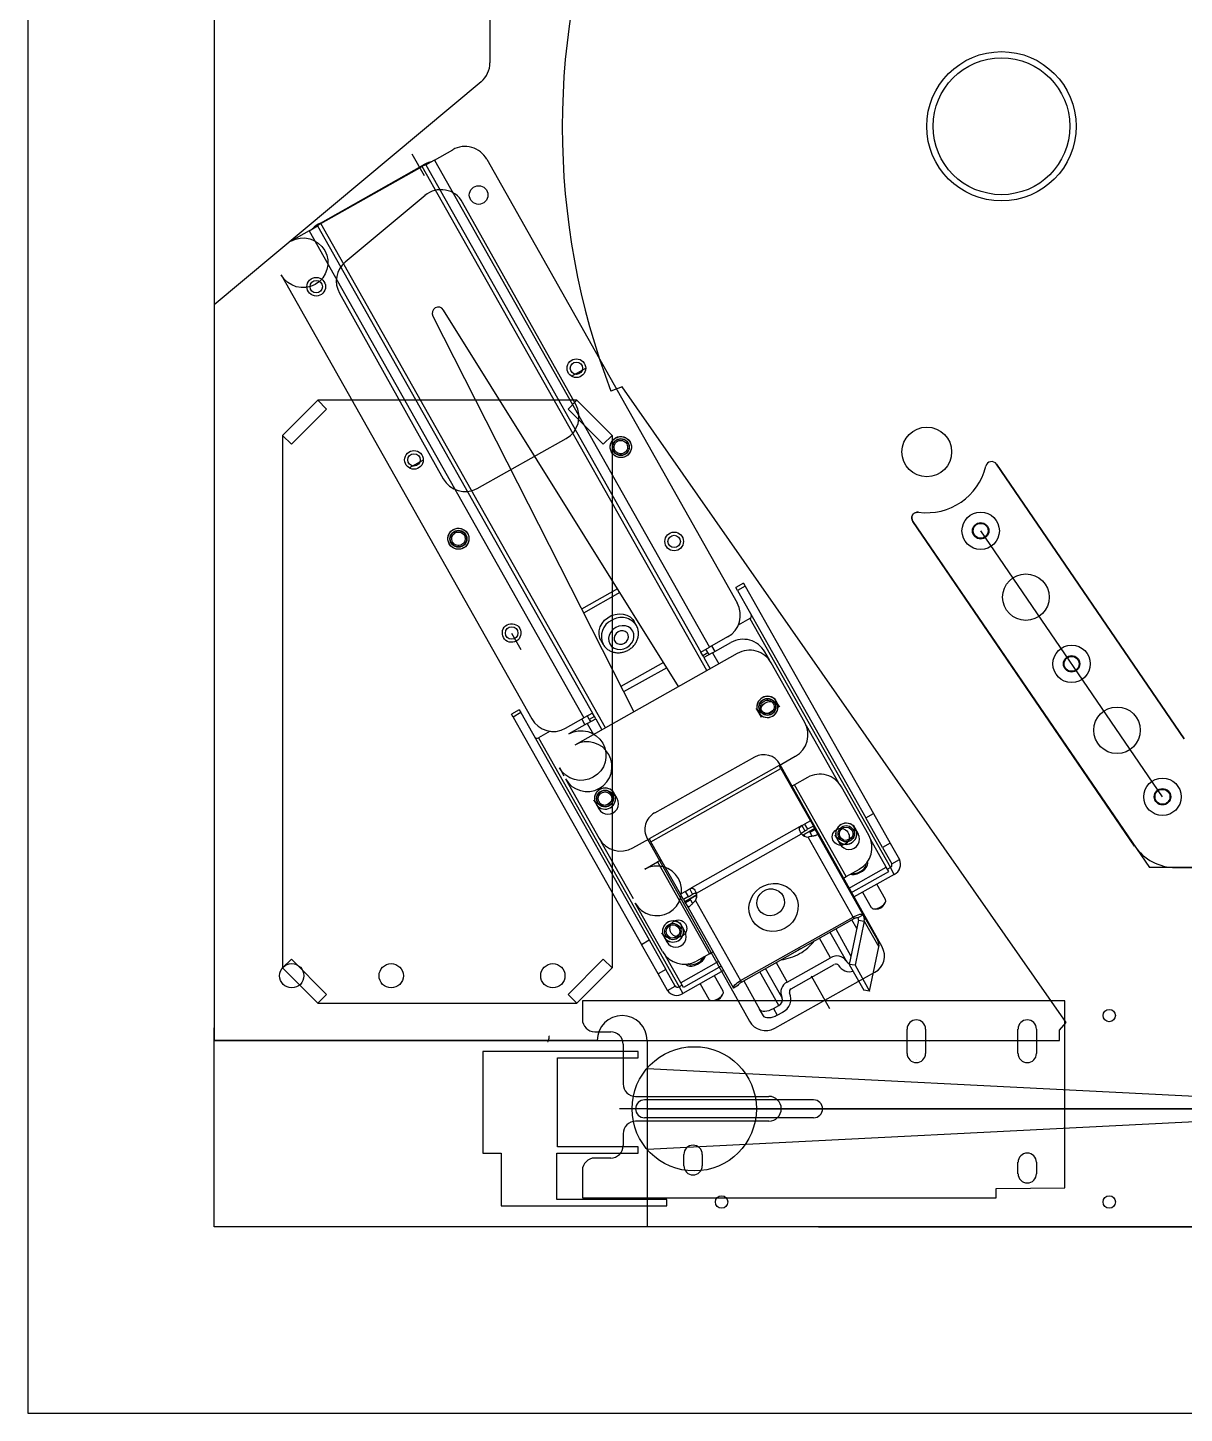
# Model space of a CAD drawing. Extents: x 187 to 247, y 518 to 542.
# Drawn here: x 187 to 198.63, y 518 to 531.93 of the extents above; entities that cross this region are included whole.
import ezdxf

# ---------------------------------------------------------------- set-up
doc = ezdxf.new("R2010")
doc.units = 0
doc.header["$MEASUREMENT"] = 0
for name, color, linetype in [('0_WOOD', 5, 'CONTINUOUS'), ('1_250BIT_500DEP', 5, 'CONTINUOUS'), ('2_250BIT_250DEP', 3, 'CONTINUOUS'), ('3_250BIT_500TAB', 5, 'CONTINUOUS'), ('6_125BIT_500DEP', 5, 'CONTINUOUS'), ('7_VCARVE_BIT', 5, 'CONTINUOUS'), ('7A_1250BALL', 5, 'CONTINUOUS'), ('8_250BIT_500OUTLINE', 5, 'CONTINUOUS'), ('CONSTRUCTION', 7, 'CONTINUOUS'), ('DF_COMP', 4, 'CONTINUOUS'), ('PLASTICS', 37, 'CONTINUOUS')]:
    doc.layers.add(name, color=color, linetype=linetype)

msp = doc.modelspace()

# ---------------------------------------------------------------- linework, layer by layer
at = {"layer": '0_WOOD', "color": 5, "linetype": 'CONTINUOUS'}
for p, q in [((187, 542), (187, 518)), ((187, 518), (247, 518))]:
    msp.add_line(p, q, dxfattribs=at)
at = {"layer": '1_250BIT_500DEP', "color": 5, "linetype": 'CONTINUOUS'}
for centre, radius in [((196.791, 530.943), 0.688), ((196.04, 527.668), 0.25), ((197.037, 526.208), 0.234), ((197.953, 524.869), 0.234)]:
    msp.add_circle(centre, radius, dxfattribs=at)
at = {"layer": '2_250BIT_250DEP', "color": 3, "linetype": 'CONTINUOUS'}
msp.add_circle((196.791, 530.943), 0.751, dxfattribs=at)
at = {"layer": '3_250BIT_500TAB', "color": 5, "linetype": 'CONTINUOUS'}
for p, q in [((190.995, 530.248), (190.193, 529.578)), ((192.511, 528.144), (191.373, 530.178)), ((190.135, 529.264), (191.178, 527.398)), ((191.518, 527.302), (192.415, 527.803)), ((194.308, 524.6), (193.301, 524.037)), ((195.591, 522.69), (194.564, 524.528)), ((193.229, 523.782), (194.256, 521.944)), ((194.512, 521.872), (195.519, 522.435))]:
    msp.add_line(p, q, dxfattribs=at)
for centre, radius, start, end in [((191.155, 530.056), 0.25, 29.2092, 129.8896), ((190.353, 529.386), 0.25, 129.8896, -150.7908), ((192.293, 528.022), 0.25, -60.7908, 29.2092), ((191.396, 527.52), 0.25, -150.7908, -60.7908), ((194.4, 524.436), 0.188, 29.2093, 119.2093), ((193.393, 523.873), 0.188, 119.2093, -150.7907), ((195.427, 522.599), 0.188, -60.7907, 29.2093), ((194.42, 522.036), 0.188, -150.7907, -60.7907)]:
    msp.add_arc(centre, radius, start, end, dxfattribs=at)
at = {"layer": '6_125BIT_500DEP', "color": 5, "linetype": 'CONTINUOUS'}
for p, q in [((194.902, 521.152), (193.202, 521.152)), ((194.902, 520.972), (193.202, 520.972))]:
    msp.add_line(p, q, dxfattribs=at)
for centre, radius in [((192.964, 527.717), 0.085), ((191.331, 526.795), 0.085), ((196.582, 526.875), 0.0825), ((197.496, 525.537), 0.0825), ((194.438, 525.104), 0.085), ((192.805, 524.182), 0.085), ((198.41, 524.2), 0.0825), ((195.175, 523.797), 0.085), ((193.542, 522.876), 0.085), ((189.655, 522.4), 0.122), ((190.655, 522.4), 0.122), ((192.28, 522.4), 0.122)]:
    msp.add_circle(centre, radius, dxfattribs=at)
for centre, start, end in [((193.202, 521.062), 90, -90), ((194.902, 521.062), -90, 90)]:
    msp.add_arc(centre, 0.09, start, end, dxfattribs=at)
at = {"layer": '7_VCARVE_BIT', "color": 5, "linetype": 'CONTINUOUS'}
for centre in [(189.901, 529.33), (192.517, 528.51), (190.884, 527.588), (193.5, 526.768), (191.866, 525.847), (197.875, 522), (193.977, 520.125), (197.875, 520.125)]:
    msp.add_circle(centre, 0.0625, dxfattribs=at)
at = {"layer": '7A_1250BALL', "color": 5, "linetype": 'CONTINUOUS'}
for p in [(193.227, 521.468), (193.227, 521.062), (193.227, 520.656)]:
    msp.add_line(p, (201.227, 521.062), dxfattribs=at)
msp.add_circle((193.702, 521.062), 0.625, dxfattribs=at)
at = {"layer": '8_250BIT_500OUTLINE', "color": 5, "linetype": 'CONTINUOUS'}
for p, q in [((191.648, 535.017), (191.648, 531.583)), ((191.559, 531.391), (188.875, 529.148)), ((188.875, 529.148), (188.875, 521.75)), ((192.727, 521.75), (188.875, 521.75)), ((193.227, 521.75), (193.227, 519.875)), ((234.875, 519.875), (193.227, 519.875))]:
    msp.add_line(p, q, dxfattribs=at)
for centre, start, end in [((191.398, 531.583), -50.1104, 0), ((192.977, 521.75), 0, 180)]:
    msp.add_arc(centre, 0.25, start, end, dxfattribs=at)
at = {"layer": 'CONSTRUCTION', "color": 7, "linetype": 'CONTINUOUS'}
for p, q in [((188.875, 540.125), (188.875, 521.75)), ((192.977, 528.322), (192.864, 528.278)), ((197.443, 521.93), (192.977, 528.322)), ((189.916, 528.188), (189.562, 527.834)), ((192.521, 528.188), (189.916, 528.188)), ((190.004, 528.099), (189.916, 528.188)), ((192.521, 528.188), (192.433, 528.099)), ((192.875, 527.834), (192.521, 528.188)), ((189.651, 527.746), (190.004, 528.099)), ((192.433, 528.099), (192.787, 527.746)), ((189.562, 527.834), (189.562, 522.479)), ((189.562, 527.834), (189.651, 527.746)), ((192.787, 527.746), (192.875, 527.834)), ((192.875, 527.834), (192.875, 522.479)), ((189.651, 522.567), (189.562, 522.479)), ((190.004, 522.213), (189.651, 522.567)), ((192.787, 522.567), (192.433, 522.213)), ((192.875, 522.479), (192.787, 522.567)), ((189.562, 522.479), (189.916, 522.125)), ((192.521, 522.125), (192.875, 522.479)), ((189.916, 522.125), (190.004, 522.213)), ((192.433, 522.213), (192.521, 522.125)), ((189.916, 522.125), (192.521, 522.125)), ((197.375, 521.853), (197.443, 521.93)), ((197.375, 521.75), (197.375, 521.853)), ((188.875, 521.75), (197.375, 521.75))]:
    msp.add_line(p, q, dxfattribs=at)
msp.add_arc((199.848, 530.938), 7.473, 159.155, -159.155, dxfattribs=at)
at = {"layer": 'DF_COMP', "color": 4, "linetype": 'CONTINUOUS'}
for p, q in [((190.991, 530.445), (190.867, 530.662)), ((191.09, 530.604), (191.274, 530.708)), ((189.944, 529.97), (190.964, 530.545)), ((189.947, 529.964), (190.967, 530.54)), ((190.967, 530.54), (190.964, 530.545)), ((193.828, 525.469), (190.967, 530.54)), ((191.09, 530.604), (191.004, 530.555)), ((191.004, 530.555), (191.056, 530.585)), ((191.004, 530.555), (191.004, 530.555)), ((191.004, 530.555), (193.768, 525.656)), ((191.056, 530.585), (191.056, 530.585)), ((191.09, 530.604), (193.854, 525.705)), ((191.615, 530.613), (194.133, 526.149)), ((189.829, 529.892), (189.915, 529.941)), ((189.915, 529.941), (189.863, 529.912)), ((189.915, 529.941), (189.915, 529.941)), ((189.915, 529.941), (192.679, 525.042)), ((189.947, 529.964), (189.944, 529.97)), ((192.808, 524.893), (189.947, 529.964)), ((189.829, 529.892), (189.645, 529.789)), ((189.829, 529.892), (192.593, 524.993)), ((189.863, 529.912), (189.863, 529.912)), ((189.55, 529.448), (192.069, 524.985)), ((191.073, 529.034), (193.093, 525.054)), ((193.544, 525.308), (191.182, 529.095)), ((192.468, 528.43), (192.611, 528.51)), ((190.835, 527.509), (190.978, 527.589)), ((194.198, 526.348), (194.12, 526.304)), ((194.215, 526.319), (194.136, 526.275)), ((194.198, 526.348), (194.215, 526.319)), ((194.215, 526.319), (195.505, 524.033)), ((192.93, 526.291), (192.569, 526.087)), ((192.954, 526.253), (192.589, 526.047)), ((194.136, 526.275), (194.12, 526.304)), ((194.136, 526.275), (195.426, 523.989)), ((192.868, 526.022), (192.907, 526.035)), ((192.907, 526.035), (192.947, 526.04)), ((192.947, 526.04), (192.987, 526.038)), ((192.987, 526.038), (193.024, 526.027)), ((192.747, 525.87), (192.756, 525.908)), ((192.756, 525.908), (192.775, 525.943)), ((192.775, 525.943), (192.8, 525.975)), ((192.8, 525.975), (192.832, 526.001)), ((192.832, 526.001), (192.868, 526.022)), ((192.912, 525.902), (192.884, 525.882)), ((192.944, 525.915), (192.912, 525.902)), ((192.977, 525.921), (192.944, 525.915)), ((193.01, 525.919), (192.977, 525.921)), ((193.04, 525.908), (193.01, 525.919)), ((193.024, 526.027), (193.057, 526.009)), ((193.065, 525.891), (193.04, 525.908)), ((193.057, 526.009), (193.083, 525.984)), ((193.083, 525.984), (193.099, 525.962)), ((193.121, 525.923), (193.099, 525.961)), ((194.262, 525.992), (194.144, 525.925)), ((194.262, 525.992), (195.674, 523.488)), ((191.866, 525.846), (191.958, 525.683)), ((192.745, 525.833), (192.747, 525.87)), ((192.753, 525.797), (192.745, 525.833)), ((192.764, 525.773), (192.753, 525.797)), ((192.764, 525.772), (192.786, 525.733)), ((192.847, 525.827), (192.84, 525.795)), ((192.84, 525.795), (192.842, 525.765)), ((192.842, 525.765), (192.853, 525.737)), ((192.862, 525.856), (192.847, 525.827)), ((192.884, 525.882), (192.862, 525.856)), ((192.902, 525.822), (192.896, 525.798)), ((192.896, 525.798), (192.898, 525.775)), ((192.898, 525.775), (192.909, 525.756)), ((192.916, 525.842), (192.902, 525.822)), ((192.909, 525.756), (192.927, 525.742)), ((192.936, 525.858), (192.916, 525.842)), ((192.96, 525.868), (192.936, 525.858)), ((192.986, 525.869), (192.96, 525.868)), ((193.009, 525.862), (192.986, 525.869)), ((193, 525.745), (193.02, 525.761)), ((193.027, 525.848), (193.009, 525.862)), ((193.02, 525.761), (193.035, 525.782)), ((193.038, 525.828), (193.027, 525.848)), ((193.035, 525.782), (193.041, 525.806)), ((193.041, 525.806), (193.038, 525.828)), ((193.083, 525.867), (193.065, 525.891)), ((193.075, 525.748), (193.09, 525.777)), ((193.094, 525.839), (193.083, 525.867)), ((193.09, 525.777), (193.096, 525.808)), ((193.096, 525.808), (193.094, 525.839)), ((194.038, 525.809), (193.854, 525.705)), ((194.135, 525.642), (192.502, 524.72)), ((192.853, 525.737), (192.871, 525.713)), ((192.871, 525.713), (192.896, 525.696)), ((192.896, 525.696), (192.926, 525.685)), ((192.926, 525.685), (192.959, 525.683)), ((192.927, 525.742), (192.951, 525.735)), ((192.951, 525.735), (192.976, 525.736)), ((192.959, 525.683), (192.993, 525.689)), ((192.976, 525.736), (193, 525.745)), ((192.993, 525.689), (193.024, 525.702)), ((193.024, 525.702), (193.052, 525.722)), ((193.052, 525.722), (193.075, 525.748)), ((193.768, 525.656), (193.854, 525.705)), ((193.787, 525.622), (193.768, 525.656)), ((193.787, 525.622), (193.839, 525.652)), ((193.8, 525.6), (193.787, 525.622)), ((193.886, 525.648), (193.8, 525.6)), ((193.839, 525.652), (193.82, 525.686)), ((193.839, 525.652), (193.852, 525.629)), ((193.877, 525.718), (193.909, 525.661)), ((193.886, 525.648), (194.07, 525.752)), ((193.886, 525.648), (193.949, 525.537)), ((194.41, 525.657), (194.456, 525.576)), ((193.392, 525.55), (192.964, 525.308)), ((193.425, 525.498), (192.992, 525.254)), ((193.8, 525.6), (193.863, 525.488)), ((194.813, 524.948), (194.476, 525.547)), ((191.943, 525.076), (191.864, 525.031)), ((191.943, 525.076), (191.959, 525.047)), ((194.326, 525.089), (194.376, 525)), ((194.559, 525.103), (194.509, 525.192)), ((191.881, 525.002), (191.864, 525.031)), ((191.959, 525.047), (191.881, 525.002)), ((191.881, 525.002), (193.17, 522.716)), ((191.959, 525.047), (193.249, 522.76)), ((192.409, 524.89), (192.593, 524.993)), ((192.625, 524.937), (192.441, 524.833)), ((192.57, 524.981), (192.602, 524.924)), ((192.679, 525.042), (192.593, 524.993)), ((192.625, 524.937), (192.711, 524.985)), ((192.625, 524.937), (192.688, 524.825)), ((192.646, 524.979), (192.627, 525.013)), ((192.698, 525.008), (192.646, 524.979)), ((192.646, 524.979), (192.659, 524.956)), ((192.698, 525.008), (192.679, 525.042)), ((192.711, 524.985), (192.698, 525.008)), ((192.711, 524.985), (192.774, 524.874)), ((192.254, 524.86), (192.137, 524.793)), ((192.137, 524.793), (193.549, 522.289)), ((194.828, 524.916), (195.153, 524.341)), ((194.555, 524.515), (193.249, 523.778)), ((194.555, 524.515), (194.718, 524.607)), ((194.572, 524.484), (194.555, 524.515)), ((192.346, 524.493), (192.392, 524.412)), ((192.407, 524.38), (192.745, 523.781)), ((193.266, 523.747), (194.572, 524.484)), ((194.572, 524.484), (194.87, 523.957)), ((194.841, 524.395), (194.71, 524.321)), ((192.926, 524.182), (192.876, 524.271)), ((194.71, 524.321), (194.676, 524.302)), ((195.231, 523.398), (194.71, 524.321)), ((195.457, 523.813), (195.182, 524.3)), ((192.693, 524.168), (192.743, 524.079)), ((194.87, 523.957), (194.812, 523.925)), ((194.87, 523.957), (194.9, 523.905)), ((195.426, 523.989), (195.505, 524.033)), ((195.594, 523.691), (195.426, 523.989)), ((195.505, 524.033), (195.672, 523.735)), ((194.784, 523.91), (193.656, 523.274)), ((193.723, 523.23), (194.781, 523.827)), ((194.784, 523.91), (194.813, 523.857)), ((194.793, 523.814), (194.912, 523.882)), ((194.912, 523.882), (194.793, 523.815)), ((194.804, 523.82), (194.815, 523.801)), ((194.812, 523.925), (194.841, 523.873)), ((194.9, 523.905), (194.841, 523.873)), ((194.862, 523.849), (194.86, 523.852)), ((194.862, 523.849), (194.915, 523.878)), ((194.866, 523.843), (194.862, 523.849)), ((194.866, 523.843), (194.918, 523.872)), ((194.889, 523.802), (194.866, 523.843)), ((194.912, 523.882), (194.9, 523.905)), ((194.915, 523.878), (194.912, 523.882)), ((194.912, 523.882), (194.912, 523.882)), ((194.918, 523.872), (194.915, 523.878)), ((194.945, 523.824), (194.918, 523.872)), ((194.922, 523.811), (194.945, 523.824)), ((195.402, 523.014), (194.945, 523.824)), ((195.168, 523.724), (195.118, 523.813)), ((195.3, 523.917), (195.351, 523.827)), ((192.764, 523.751), (193.089, 523.177)), ((193.085, 523.686), (193.249, 523.778)), ((193.249, 523.778), (193.266, 523.747)), ((193.564, 523.22), (193.266, 523.747)), ((195.301, 522.99), (194.847, 523.794)), ((195.631, 523.493), (195.477, 523.767)), ((195.672, 523.735), (195.594, 523.691)), ((195.594, 523.691), (195.688, 523.525)), ((195.672, 523.735), (195.766, 523.57)), ((193.204, 523.471), (193.334, 523.545)), ((193.369, 523.565), (193.334, 523.545)), ((193.334, 523.545), (193.855, 522.622)), ((195.448, 523.531), (195.443, 523.545)), ((195.448, 523.531), (195.443, 523.545)), ((195.448, 523.531), (195.444, 523.543)), ((195.445, 523.512), (195.448, 523.531)), ((195.445, 523.512), (195.448, 523.531)), ((195.445, 523.512), (195.448, 523.531)), ((195.688, 523.525), (195.766, 523.57)), ((195.196, 523.379), (195.231, 523.398)), ((195.231, 523.398), (195.362, 523.472)), ((195.252, 523.279), (195.631, 523.493)), ((195.272, 523.421), (195.287, 523.418)), ((195.272, 523.421), (195.287, 523.418)), ((195.272, 523.421), (195.287, 523.418)), ((195.278, 523.234), (195.657, 523.448)), ((195.287, 523.418), (195.311, 523.419)), ((195.287, 523.418), (195.311, 523.419)), ((195.287, 523.418), (195.311, 523.419)), ((195.713, 523.42), (195.303, 523.189)), ((195.311, 523.419), (195.339, 523.425)), ((195.311, 523.419), (195.339, 523.425)), ((195.311, 523.419), (195.339, 523.425)), ((195.339, 523.425), (195.367, 523.437)), ((195.339, 523.425), (195.367, 523.437)), ((195.339, 523.425), (195.367, 523.437)), ((195.367, 523.437), (195.393, 523.453)), ((195.367, 523.437), (195.394, 523.453)), ((195.367, 523.437), (195.394, 523.453)), ((195.393, 523.453), (195.417, 523.472)), ((195.394, 523.453), (195.417, 523.472)), ((195.394, 523.453), (195.417, 523.472)), ((195.417, 523.472), (195.434, 523.492)), ((195.417, 523.472), (195.434, 523.492)), ((195.417, 523.472), (195.434, 523.492)), ((195.434, 523.492), (195.445, 523.512)), ((195.434, 523.492), (195.445, 523.512)), ((195.434, 523.492), (195.445, 523.512)), ((195.657, 523.448), (195.631, 523.493)), ((195.674, 523.488), (195.644, 523.471)), ((195.713, 523.42), (195.674, 523.488)), ((193.613, 523.248), (193.564, 523.22)), ((193.643, 523.196), (193.613, 523.248)), ((193.686, 523.221), (193.657, 523.274)), ((194.295, 523.216), (194.326, 523.252)), ((194.326, 523.252), (194.362, 523.283)), ((194.362, 523.283), (194.403, 523.306)), ((194.364, 523.222), (194.39, 523.246)), ((194.39, 523.246), (194.421, 523.263)), ((194.403, 523.306), (194.448, 523.322)), ((194.421, 523.263), (194.454, 523.273)), ((194.448, 523.322), (194.495, 523.329)), ((194.454, 523.273), (194.489, 523.274)), ((194.489, 523.274), (194.523, 523.266)), ((194.495, 523.329), (194.542, 523.327)), ((194.523, 523.266), (194.553, 523.251)), ((194.542, 523.327), (194.587, 523.316)), ((194.553, 523.251), (194.578, 523.228)), ((194.587, 523.316), (194.629, 523.298)), ((194.629, 523.298), (194.667, 523.271)), ((194.667, 523.271), (194.698, 523.238)), ((195.625, 523.167), (195.538, 523.322)), ((193.384, 522.643), (193.109, 523.131)), ((193.593, 523.168), (193.564, 523.22)), ((193.643, 523.196), (193.593, 523.168)), ((193.593, 523.168), (193.606, 523.145)), ((193.606, 523.145), (193.727, 523.213)), ((193.727, 523.213), (193.606, 523.145)), ((193.608, 523.141), (193.606, 523.145)), ((193.606, 523.145), (193.606, 523.145)), ((193.608, 523.141), (193.66, 523.171)), ((193.608, 523.141), (193.612, 523.134)), ((193.612, 523.134), (193.664, 523.163)), ((193.612, 523.134), (193.636, 523.092)), ((193.66, 523.171), (193.658, 523.174)), ((193.66, 523.171), (193.664, 523.163)), ((193.664, 523.163), (193.685, 523.126)), ((193.714, 523.156), (194.168, 522.352)), ((193.715, 523.206), (193.726, 523.186)), ((194.252, 523.085), (194.258, 523.131)), ((194.258, 523.131), (194.273, 523.175)), ((194.273, 523.175), (194.295, 523.216)), ((194.332, 523.126), (194.334, 523.16)), ((194.338, 523.093), (194.332, 523.126)), ((194.334, 523.16), (194.345, 523.193)), ((194.345, 523.193), (194.364, 523.222)), ((194.578, 523.228), (194.597, 523.2)), ((194.597, 523.2), (194.607, 523.168)), ((194.609, 523.134), (194.603, 523.101)), ((194.607, 523.168), (194.609, 523.134)), ((194.698, 523.238), (194.723, 523.2)), ((194.723, 523.2), (194.739, 523.158)), ((194.739, 523.158), (194.746, 523.113)), ((194.746, 523.113), (194.745, 523.067)), ((195.395, 523.241), (195.482, 523.086)), ((195.589, 523.101), (195.608, 523.117)), ((195.608, 523.117), (195.622, 523.135)), ((195.616, 523.122), (195.624, 523.139)), ((195.622, 523.135), (195.628, 523.152)), ((195.626, 523.166), (195.625, 523.167)), ((195.628, 523.152), (195.626, 523.166)), ((193.636, 523.092), (194.096, 522.277)), ((194.168, 522.352), (195.301, 522.99)), ((194.177, 522.336), (195.309, 522.975)), ((194.255, 523.039), (194.252, 523.085)), ((194.267, 522.995), (194.255, 523.039)), ((194.288, 522.955), (194.267, 522.995)), ((194.353, 523.062), (194.338, 523.093)), ((194.375, 523.037), (194.353, 523.062)), ((194.403, 523.018), (194.375, 523.037)), ((194.435, 523.006), (194.403, 523.018)), ((194.47, 523.003), (194.435, 523.006)), ((194.504, 523.008), (194.47, 523.003)), ((194.537, 523.022), (194.504, 523.008)), ((194.565, 523.042), (194.537, 523.022)), ((194.587, 523.069), (194.565, 523.042)), ((194.603, 523.101), (194.587, 523.069)), ((194.716, 522.979), (194.69, 522.94)), ((194.735, 523.021), (194.716, 522.979)), ((194.745, 523.067), (194.735, 523.021)), ((195.301, 522.99), (195.318, 522.999)), ((195.309, 522.975), (195.301, 522.99)), ((195.309, 522.975), (195.316, 522.979)), ((195.316, 522.979), (195.323, 522.982)), ((195.318, 522.999), (195.335, 523.007)), ((195.323, 522.982), (195.33, 522.984)), ((195.33, 522.984), (195.336, 522.986)), ((195.335, 523.007), (195.351, 523.013)), ((195.336, 522.986), (195.341, 522.987)), ((195.341, 522.987), (195.345, 522.987)), ((195.345, 522.987), (195.348, 522.986)), ((195.348, 522.986), (195.35, 522.985)), ((195.35, 522.985), (195.402, 523.014)), ((195.351, 523.013), (195.366, 523.018)), ((195.366, 523.018), (195.379, 523.02)), ((195.379, 523.02), (195.39, 523.02)), ((195.39, 523.02), (195.398, 523.018)), ((195.398, 523.018), (195.402, 523.014)), ((195.402, 523.014), (195.548, 522.755)), ((195.482, 523.086), (195.486, 523.082)), ((195.486, 523.082), (195.499, 523.074)), ((195.499, 523.074), (195.518, 523.073)), ((195.507, 523.073), (195.526, 523.071)), ((195.518, 523.073), (195.542, 523.077)), ((195.542, 523.077), (195.566, 523.087)), ((195.566, 523.087), (195.589, 523.101)), ((193.376, 522.831), (193.426, 522.741)), ((193.609, 522.845), (193.559, 522.934)), ((194.316, 522.919), (194.288, 522.955)), ((194.35, 522.889), (194.316, 522.919)), ((194.39, 522.866), (194.35, 522.889)), ((194.434, 522.852), (194.39, 522.866)), ((194.481, 522.846), (194.434, 522.852)), ((194.528, 522.848), (194.481, 522.846)), ((194.574, 522.86), (194.528, 522.848)), ((194.617, 522.879), (194.574, 522.86)), ((194.656, 522.906), (194.617, 522.879)), ((194.69, 522.94), (194.656, 522.906)), ((195.066, 522.838), (195.229, 522.549)), ((195.124, 522.871), (195.278, 522.598)), ((195.353, 522.959), (195.26, 522.515)), ((195.336, 522.876), (195.287, 522.963)), ((195.412, 522.95), (195.319, 522.506)), ((195.353, 522.959), (195.412, 522.95)), ((195.412, 522.95), (195.558, 522.69)), ((193.17, 522.716), (193.249, 522.76)), ((193.338, 522.419), (193.17, 522.716)), ((193.249, 522.76), (193.417, 522.463)), ((195.072, 522.581), (194.961, 522.779)), ((195.465, 522.246), (195.558, 522.69)), ((193.567, 522.329), (193.413, 522.602)), ((193.855, 522.622), (193.724, 522.548)), ((193.76, 522.532), (193.784, 522.551)), ((193.76, 522.532), (193.784, 522.55)), ((193.761, 522.532), (193.784, 522.55)), ((193.784, 522.55), (193.801, 522.571)), ((193.784, 522.551), (193.801, 522.571)), ((193.784, 522.55), (193.801, 522.571)), ((193.801, 522.571), (193.812, 522.591)), ((193.801, 522.571), (193.812, 522.591)), ((193.801, 522.571), (193.812, 522.591)), ((193.812, 522.591), (193.814, 522.599)), ((193.812, 522.591), (193.814, 522.599)), ((193.812, 522.591), (193.814, 522.599)), ((193.855, 522.622), (193.89, 522.642)), ((194.637, 522.336), (195.072, 522.581)), ((194.744, 522.655), (194.716, 522.64)), ((194.771, 522.671), (194.744, 522.655)), ((195.229, 522.549), (195.229, 522.549)), ((193.417, 522.463), (193.338, 522.419)), ((193.432, 522.253), (193.338, 522.419)), ((193.51, 522.297), (193.417, 522.463)), ((193.946, 522.542), (193.567, 522.329)), ((193.997, 522.452), (193.587, 522.221)), ((193.971, 522.497), (193.593, 522.283)), ((193.619, 522.517), (193.622, 522.512)), ((193.62, 522.517), (193.622, 522.512)), ((193.621, 522.514), (193.622, 522.512)), ((193.622, 522.512), (193.635, 522.502)), ((193.622, 522.512), (193.635, 522.502)), ((193.622, 522.512), (193.635, 522.502)), ((193.635, 522.502), (193.654, 522.497)), ((193.635, 522.502), (193.654, 522.497)), ((193.635, 522.502), (193.654, 522.497)), ((193.646, 522.513), (193.638, 522.519)), ((193.664, 522.508), (193.646, 522.513)), ((193.654, 522.497), (193.678, 522.498)), ((193.654, 522.497), (193.678, 522.498)), ((193.654, 522.497), (193.678, 522.497)), ((193.687, 522.509), (193.664, 522.508)), ((193.678, 522.498), (193.706, 522.504)), ((193.678, 522.498), (193.706, 522.504)), ((193.678, 522.497), (193.706, 522.504)), ((193.713, 522.516), (193.687, 522.509)), ((193.706, 522.504), (193.734, 522.516)), ((193.706, 522.504), (193.734, 522.516)), ((193.706, 522.504), (193.734, 522.516)), ((193.739, 522.528), (193.713, 522.516)), ((193.734, 522.516), (193.76, 522.532)), ((193.734, 522.516), (193.76, 522.532)), ((193.734, 522.516), (193.761, 522.532)), ((194.553, 522.102), (194.362, 522.441)), ((194.583, 522.184), (194.42, 522.473)), ((194.525, 522.533), (194.637, 522.336)), ((194.675, 522.268), (195.11, 522.513)), ((195.151, 522.505), (195.151, 522.505)), ((195.26, 522.515), (195.407, 522.255)), ((195.319, 522.506), (195.26, 522.515)), ((195.319, 522.506), (195.465, 522.246)), ((193.432, 522.253), (193.51, 522.297)), ((193.58, 522.306), (193.549, 522.289)), ((193.549, 522.289), (193.587, 522.221)), ((193.593, 522.283), (193.567, 522.329)), ((193.762, 522.32), (193.849, 522.165)), ((193.992, 522.246), (193.905, 522.4)), ((194.094, 522.283), (194.097, 522.291)), ((194.096, 522.277), (194.094, 522.283)), ((194.148, 522.307), (194.096, 522.277)), ((194.097, 522.291), (194.102, 522.299)), ((194.102, 522.299), (194.111, 522.309)), ((194.111, 522.309), (194.122, 522.32)), ((194.122, 522.32), (194.136, 522.331)), ((194.136, 522.331), (194.152, 522.342)), ((194.147, 522.309), (194.148, 522.312)), ((194.148, 522.307), (194.147, 522.309)), ((194.148, 522.312), (194.151, 522.315)), ((194.151, 522.315), (194.154, 522.319)), ((194.152, 522.342), (194.168, 522.352)), ((194.154, 522.319), (194.159, 522.324)), ((194.159, 522.324), (194.164, 522.328)), ((194.164, 522.328), (194.17, 522.332)), ((194.177, 522.336), (194.168, 522.352)), ((194.17, 522.332), (194.177, 522.336)), ((194.199, 522.349), (194.359, 522.064)), ((194.878, 522.399), (195.061, 522.072)), ((197.427, 522.147), (192.577, 522.147)), ((192.577, 522.147), (192.577, 521.962)), ((193.849, 522.165), (193.853, 522.16)), ((193.853, 522.16), (193.866, 522.153)), ((193.866, 522.153), (193.885, 522.152)), ((193.874, 522.152), (193.893, 522.15)), ((193.885, 522.152), (193.909, 522.156)), ((193.909, 522.156), (193.933, 522.165)), ((193.933, 522.165), (193.956, 522.179)), ((193.956, 522.179), (193.975, 522.196)), ((193.975, 522.196), (193.989, 522.214)), ((193.983, 522.201), (193.991, 522.218)), ((193.989, 522.214), (193.995, 522.23)), ((193.993, 522.245), (193.992, 522.246)), ((193.995, 522.23), (193.993, 522.245)), ((194.583, 522.184), (194.583, 522.184)), ((194.661, 522.229), (194.661, 522.229)), ((195.465, 522.246), (195.407, 522.255)), ((197.427, 520.267), (197.427, 522.147)), ((194.397, 521.996), (194.359, 522.064)), ((194.359, 522.064), (194.367, 522.055)), ((194.367, 522.055), (194.379, 522.048)), ((194.379, 522.048), (194.395, 522.044)), ((194.395, 522.044), (194.413, 522.044)), ((194.406, 521.987), (194.397, 521.996)), ((194.413, 522.044), (194.433, 522.046)), ((194.433, 522.046), (194.455, 522.052)), ((194.455, 522.052), (194.477, 522.06)), ((194.477, 522.06), (194.499, 522.071)), ((194.515, 521.992), (194.493, 521.984)), ((194.499, 522.071), (194.553, 522.102)), ((194.499, 522.071), (194.537, 522.003)), ((194.537, 522.003), (194.515, 521.992)), ((194.537, 522.003), (194.592, 522.034)), ((194.417, 521.98), (194.406, 521.987)), ((194.433, 521.976), (194.417, 521.98)), ((194.451, 521.976), (194.433, 521.976)), ((194.471, 521.978), (194.451, 521.976)), ((194.493, 521.984), (194.471, 521.978)), ((195.842, 521.619), (195.842, 521.864)), ((196.027, 521.864), (196.027, 521.619)), ((196.957, 521.619), (196.957, 521.864)), ((197.05, 521.957), (197.05, 521.957)), ((197.142, 521.864), (197.142, 521.619)), ((192.226, 521.738), (192.234, 521.739)), ((192.234, 521.739), (192.232, 521.748)), ((192.233, 521.749), (192.239, 521.762)), ((192.239, 521.762), (192.243, 521.774)), ((192.243, 521.793), (192.24, 521.796)), ((192.244, 521.785), (192.243, 521.793)), ((192.243, 521.774), (192.244, 521.785)), ((192.702, 521.837), (192.862, 521.837)), ((196.072, 521.739), (196.072, 521.739)), ((193.137, 521.637), (191.577, 521.637)), ((191.577, 521.637), (191.577, 520.617)), ((192.327, 521.574), (193.137, 521.574)), ((192.327, 520.68), (192.327, 521.574)), ((192.987, 521.712), (192.987, 521.312)), ((193.137, 521.574), (193.137, 521.637)), ((195.935, 521.555), (195.935, 521.555)), ((197.05, 521.527), (197.05, 521.527)), ((193.112, 521.187), (194.452, 521.187)), ((194.577, 521.09), (194.577, 521.09)), ((194.452, 520.937), (193.112, 520.937)), ((192.987, 520.812), (192.987, 520.692)), ((191.577, 520.617), (191.76, 520.617)), ((191.76, 520.617), (191.76, 520.087)), ((192.32, 520.617), (193.137, 520.617)), ((192.32, 520.15), (192.32, 520.617)), ((193.137, 520.68), (192.327, 520.68)), ((193.137, 520.617), (193.137, 520.68)), ((193.597, 520.489), (193.597, 520.604)), ((193.69, 520.697), (193.69, 520.697)), ((193.782, 520.604), (193.782, 520.489)), ((197.05, 520.617), (197.05, 520.617)), ((192.862, 520.567), (192.702, 520.567)), ((196.957, 520.409), (196.957, 520.524)), ((197.142, 520.524), (197.142, 520.409)), ((192.577, 520.442), (192.577, 520.167)), ((193.69, 520.397), (193.69, 520.397)), ((196.737, 520.26), (197.427, 520.267)), ((196.737, 520.167), (196.737, 520.26)), ((197.05, 520.317), (197.05, 520.317)), ((191.76, 520.087), (193.427, 520.087)), ((193.427, 520.15), (192.32, 520.15)), ((192.577, 520.167), (196.737, 520.167)), ((193.427, 520.087), (193.427, 520.15))]:
    msp.add_line(p, q, dxfattribs=at)
at = {"layer": 'DF_COMP', "color": 27, "linetype": 'CONTINUOUS'}
for p, q in [((196.741, 527.545), (198.629, 524.783)), ((195.899, 526.969), (198.279, 523.488)), ((198.41, 524.2), (196.582, 526.875)), ((202.056, 523.488), (198.279, 523.488))]:
    msp.add_line(p, q, dxfattribs=at)
at = {"layer": 'DF_COMP', "color": 7, "linetype": 'CONTINUOUS'}
for p, q in [((188.875, 519.875), (188.875, 521.875)), ((188.875, 519.875), (188.875, 521.75)), ((188.875, 519.875), (188.875, 521.75)), ((200.952, 521.062), (192.952, 521.062)), ((194.952, 519.875), (188.875, 519.875)), ((193.227, 519.875), (188.875, 519.875)), ((193.125, 519.875), (188.875, 519.875)), ((194.952, 519.875), (203.202, 519.875))]:
    msp.add_line(p, q, dxfattribs=at)
at = {"layer": 'DF_COMP', "color": 4, "linetype": 'CONTINUOUS'}
for centre, radius in [((191.534, 530.252), 0.0938), ((189.901, 529.33), 0.0938), ((192.517, 528.51), 0.0938), ((192.964, 527.717), 0.106), ((192.964, 527.717), 0.082), ((190.884, 527.588), 0.0938), ((191.331, 526.795), 0.106), ((191.331, 526.795), 0.082), ((193.5, 526.768), 0.0938), ((194.438, 525.104), 0.082), ((192.805, 524.182), 0.082), ((192.805, 524.182), 0.068), ((195.23, 523.828), 0.082), ((195.23, 523.828), 0.068), ((193.488, 522.845), 0.082), ((193.488, 522.845), 0.068)]:
    msp.add_circle(centre, radius, dxfattribs=at)
at = {"layer": 'DF_COMP', "color": 27, "linetype": 'CONTINUOUS'}
for centre in [(196.582, 526.875), (197.496, 525.537), (198.41, 524.2)]:
    msp.add_circle(centre, 0.188, dxfattribs=at)
for centre, radius, start, end in [((196.692, 527.511), 0.06, 34.3531, 166.4875), ((196.04, 527.668), 0.611, -97.7813, -13.5125), ((195.949, 527.003), 0.06, 82.2187, -145.6469)]:
    msp.add_arc(centre, radius, start, end, dxfattribs=at)
at = {"layer": 'DF_COMP', "color": 4, "linetype": 'CONTINUOUS'}
for centre, radius, start, end in [((194.193, 525.534), 0.25, 29.4302, 119.4307), ((194.258, 525.424), 0.25, 29.4302, 119.4307), ((194.596, 524.825), 0.25, -60.5694, 29.4303), ((192.625, 524.503), 0.25, -150.5695, 119.4304), ((195.23, 523.828), 0.106, 37.3069, -158.4461), ((195.23, 523.828), 0.106, -93.7281, 21.555), ((195.239, 523.69), 0.25, -60.5694, 29.4303), ((193.326, 523.254), 0.25, -150.5695, 119.4304), ((193.602, 522.766), 0.25, -150.5694, -60.5697), ((192.702, 521.962), 0.125, 180, -90), ((195.935, 521.864), 0.0925, 90, 180), ((195.935, 521.864), 0.0925, 0, 90), ((197.05, 521.864), 0.0925, 90, 180), ((197.05, 521.864), 0.0925, 0, 90), ((192.862, 521.712), 0.125, 0, 90), ((195.935, 521.619), 0.0925, 180, -90), ((195.935, 521.619), 0.0925, -90, 0), ((197.05, 521.619), 0.0925, 180, -90), ((197.05, 521.619), 0.0925, -90, 0), ((193.112, 521.312), 0.125, 180, -90), ((194.452, 521.062), 0.125, 0, 90), ((194.452, 521.062), 0.125, -90, 0), ((193.112, 520.812), 0.125, 90, 180), ((192.862, 520.692), 0.125, -90, 0), ((193.69, 520.604), 0.0925, 90, 180), ((193.69, 520.604), 0.0925, 0, 90), ((197.05, 520.524), 0.0925, 90, 180), ((197.05, 520.524), 0.0925, 0, 90), ((192.702, 520.442), 0.125, 90, 180), ((193.69, 520.489), 0.0925, 180, -90), ((193.69, 520.489), 0.0925, -90, 0), ((197.05, 520.409), 0.0925, 180, -90), ((197.05, 520.409), 0.0925, -90, 0)]:
    msp.add_arc(centre, radius, start, end, dxfattribs=at)
for centre, major_axis, start_param, end_param in [((191.397, 530.49), (-0.123, 0.218), 4.712389, 6.283194), ((191.102, 530.351), (-0.234, -0.046), 4.712389, 5.135518), ((191.022, 530.463), (-0.0182, 0.0925), 0, 0.423202), ((190.039, 529.752), (-0.095, 0.218), 0, 0.423129), ((189.985, 529.878), (-0.0376, 0.0865), 0, 0.423202), ((191.129, 529.062), (-0.0333, 0.0529), 4.712389, 7.756973), ((192.964, 527.717), (0.0523, -0.0928), 4.712389, 10.995574), ((191.331, 526.795), (0.0334, -0.0592), 4.712389, 10.995574), ((193.915, 526.026), (0.123, -0.218), 0, 1.570791), ((191.866, 525.847), (0.0461, -0.0817), 4.712389, 10.995574), ((192.948, 525.811), (-0.163, -0.077), 4.712389, 6.2821), ((192.971, 525.824), (0.15, 0.098), 0, 1.578379), ((194.249, 526.017), (0.0254, 0.0122), 4.712389, 6.272943), ((194.438, 525.104), (0.0827, 0.0671), 0, 2.805514), ((194.438, 525.104), (0.007, 0.106), 0, 2.012038), ((194.438, 525.104), (0.0843, 0.0642), 0, 0.854654), ((194.438, 525.104), (0.0642, -0.0843), 4.712389, 7.579062), ((194.438, 525.104), (0.0671, -0.0827), 4.712389, 7.517925), ((194.438, 525.104), (0.0334, -0.0592), 4.712389, 10.995574), ((192.286, 525.107), (0.123, -0.218), 4.712389, 6.28318), ((192.121, 524.817), (-0.0234, -0.0157), 0, 1.560441), ((194.964, 524.177), (0.218, 0.123), 0, 1.570805), ((192.805, 524.182), (-0.0671, 0.0827), 4.712389, 7.517903), ((192.805, 524.182), (-0.106, 0.007), 4.712389, 6.724427), ((192.805, 524.182), (0.0642, -0.0843), 4.712389, 7.579062), ((192.805, 524.182), (-0.0642, 0.0843), 4.712389, 5.567043), ((192.805, 524.182), (0.0671, -0.0827), 4.712389, 7.517925), ((192.835, 524.13), (-0.0915, -0.0516), 0, 3.141593), ((195.23, 523.828), (-0.0671, 0.0827), 4.712389, 7.517903), ((194.848, 523.878), (0.0509, -0.0668), 4.712389, 5.621516), ((194.131, 525.152), (0.653, -1.243), 0, 0.022713), ((194.16, 525.1), (0.653, -1.243), 0, 0.022713), ((195.23, 523.828), (0.0671, -0.0827), 4.712389, 7.517925), ((195.259, 523.776), (-0.0915, -0.0516), 0, 3.141593), ((192.963, 523.904), (-0.218, -0.123), 0, 1.570791), ((195.23, 523.828), (0.0642, -0.0843), 4.712389, 5.567043), ((195.34, 523.535), (0.0314, -0.0859), 0, 1.166155), ((195.662, 523.513), (0.0122, -0.0254), 0, 1.560466), ((195.664, 523.522), (0.049, -0.102), 0, 1.560525), ((195.305, 523.549), (-0.017, -0.119), 0, 0.726157), ((192.914, 524.491), (0.699, -1.243), 0, 0.035247), ((192.945, 524.436), (0.698, -1.241), 0, 0.035327), ((193.643, 523.202), (0.071, -0.0461), 0, 0.911864), ((195.53, 523.169), (-0.004, -0.0983), 0, 1.107818), ((195.317, 522.967), (0.0078, 0.0364), 4.712389, 5.433891), ((195.32, 522.969), (0.0911, -0.0195), 0, 0.721358), ((193.488, 522.845), (0.0827, 0.0671), 0, 2.805514), ((193.488, 522.845), (-0.106, 0.007), 4.712389, 6.724427), ((193.488, 522.845), (0.0642, -0.0843), 4.712389, 7.579062), ((193.488, 522.845), (-0.0827, -0.0671), 0, 2.805536), ((193.517, 522.793), (-0.0915, -0.0516), 0, 3.141593), ((193.488, 522.845), (0.0843, 0.0642), 0, 0.854654), ((194.506, 523.076), (0.255, -0.453), 0, 0.382714), ((195.467, 522.709), (0.0911, -0.0195), 0, 0.721327), ((193.687, 522.637), (0.108, 0.051), 4.712389, 5.438546), ((194.506, 523.076), (0.068, -0.515), 0, 0.382714), ((195.135, 522.486), (0.0947, 0.0635), 0, 1.56049), ((195.275, 522.576), (0.0268, -0.046), 4.712389, 5.506865), ((195.127, 522.489), (-0.0164, 0.0244), 4.712389, 6.272931), ((195.268, 522.578), (-0.116, -0.073), 0, 1.254608), ((193.534, 522.313), (-0.0234, -0.0157), 0, 1.560353), ((194.686, 522.233), (-0.103, -0.049), 4.712389, 6.272879), ((193.526, 522.316), (0.0628, -0.0937), 4.712389, 6.272886), ((193.897, 522.248), (0.0983, -0.004), 4.712389, 5.820207), ((194.527, 522.158), (0.0268, -0.056), 0, 1.560536), ((194.528, 522.166), (0.063, -0.132), 0, 1.560516), ((194.688, 522.241), (-0.0127, 0.0265), 0, 1.560542)]:
    msp.add_ellipse(centre, major_axis=major_axis, ratio=1, start_param=start_param, end_param=end_param, dxfattribs=at)
at = {"layer": 'DF_COMP', "color": 4, "linetype": 'CONTINUOUS', "extrusion": (0, 0, -1)}
for centre, major_axis, start_param, end_param in [((189.768, 529.571), (0.218, 0.123), 4.712389, 9.424777), ((194.417, 525.141), (0.0516, -0.0915), 4.712389, 7.853982), ((194.468, 525.052), (-0.0915, -0.0516), 0, 3.141593), ((192.564, 524.615), (-0.123, 0.218), 0, 4.712388), ((192.784, 524.219), (0.0915, 0.0516), 0, 3.141593), ((195.209, 523.865), (0.0516, -0.0915), 4.712389, 7.853982), ((193.467, 522.882), (0.0516, -0.0915), 4.712389, 7.853982)]:
    msp.add_ellipse(centre, major_axis=major_axis, ratio=1, start_param=start_param, end_param=end_param, dxfattribs=at)
at = {"layer": 'DF_COMP', "color": 4, "linetype": 'CONTINUOUS'}
for centre, major_axis in [((192.964, 527.717), (-0.0592, -0.0334)), ((191.331, 526.795), (-0.0923, -0.0521))]:
    msp.add_ellipse(centre, major_axis=major_axis, ratio=1, dxfattribs=at)
for points, knots in [([(192.785, 525.734), (192.791, 525.725), (192.804, 525.705), (192.83, 525.682), (192.861, 525.664), (192.895, 525.652), (192.932, 525.648), (192.97, 525.65), (193.007, 525.66), (193.042, 525.676), (193.074, 525.699), (193.102, 525.727), (193.123, 525.76), (193.137, 525.795), (193.143, 525.833), (193.141, 525.869), (193.133, 525.9), (193.124, 525.916), (193.12, 525.922)], [0, 0, 0, 0, 0.060458, 0.122957, 0.185468, 0.248373, 0.311897, 0.376093, 0.440885, 0.506152, 0.571783, 0.637665, 0.703659, 0.76955, 0.835043, 0.89984, 0.963781, 1, 1, 1, 1]), ([(194.781, 523.827), (194.778, 523.833), (194.772, 523.844), (194.763, 523.862), (194.758, 523.879), (194.764, 523.898), (194.777, 523.905), (194.784, 523.91)], [0, 0, 0, 0, 0.151889, 0.285791, 0.50097, 0.719492, 1, 1, 1, 1]), ([(194.784, 523.827), (194.784, 523.828), (194.783, 523.831), (194.785, 523.835), (194.788, 523.84), (194.797, 523.848), (194.806, 523.853), (194.813, 523.857)], [0, 0, 0, 0, 0.064265, 0.182494, 0.321973, 0.502958, 1, 1, 1, 1]), ([(194.945, 523.824), (194.945, 523.823), (194.945, 523.822), (194.939, 523.818), (194.931, 523.814), (194.92, 523.81), (194.907, 523.807), (194.891, 523.804), (194.87, 523.799), (194.855, 523.796), (194.847, 523.794)], [0, 0, 0, 0, 0.148994, 0.281429, 0.398041, 0.499918, 0.59916, 0.715052, 0.848475, 1, 1, 1, 1]), ([(193.657, 523.274), (193.663, 523.277), (193.675, 523.283), (193.693, 523.278), (193.705, 523.264), (193.715, 523.247), (193.72, 523.236), (193.723, 523.23)], [0, 0, 0, 0, 0.282736, 0.498991, 0.716433, 0.849778, 1, 1, 1, 1]), ([(193.714, 523.156), (193.709, 523.15), (193.697, 523.14), (193.683, 523.125), (193.671, 523.113), (193.661, 523.103), (193.653, 523.097), (193.645, 523.092), (193.638, 523.09), (193.637, 523.091), (193.636, 523.092)], [0, 0, 0, 0, 0.151212, 0.284538, 0.40055, 0.500131, 0.601478, 0.717891, 0.850483, 1, 1, 1, 1]), ([(193.686, 523.221), (193.692, 523.225), (193.701, 523.23), (193.712, 523.232), (193.717, 523.232), (193.72, 523.231), (193.722, 523.23), (193.722, 523.23)], [0, 0, 0, 0, 0.518904, 0.707406, 0.852179, 0.980964, 1, 1, 1, 1])]:
    msp.add_open_spline(points, degree=3, knots=knots, dxfattribs=at)
at = {"layer": 'PLASTICS', "color": 37, "linetype": 'CONTINUOUS'}
for p, q in [((198.629, 524.783), (196.741, 527.545)), ((198.13, 523.705), (195.899, 526.969)), ((198.543, 523.488), (202.056, 523.488))]:
    msp.add_line(p, q, dxfattribs=at)
for centre in [(196.582, 526.875), (197.496, 525.537), (198.41, 524.2)]:
    msp.add_circle(centre, 0.075, dxfattribs=at)
for centre, radius, start, end in [((196.04, 527.668), 0.611, -97.7813, -13.5125), ((198.543, 523.988), 0.5, -145.6469, -90)]:
    msp.add_arc(centre, radius, start, end, dxfattribs=at)
msp.add_ellipse((196.692, 527.511), major_axis=(0.0495, 0.0339), ratio=1, start_param=0, end_param=2.30618, dxfattribs=at)
at = {"layer": 'PLASTICS', "color": 37, "linetype": 'CONTINUOUS', "extrusion": (0, 0, -1)}
msp.add_ellipse((195.949, 527.003), major_axis=(-0.0339, 0.0495), ratio=1, start_param=4.712389, end_param=6.88276, dxfattribs=at)

doc.saveas('drawing.dxf')
